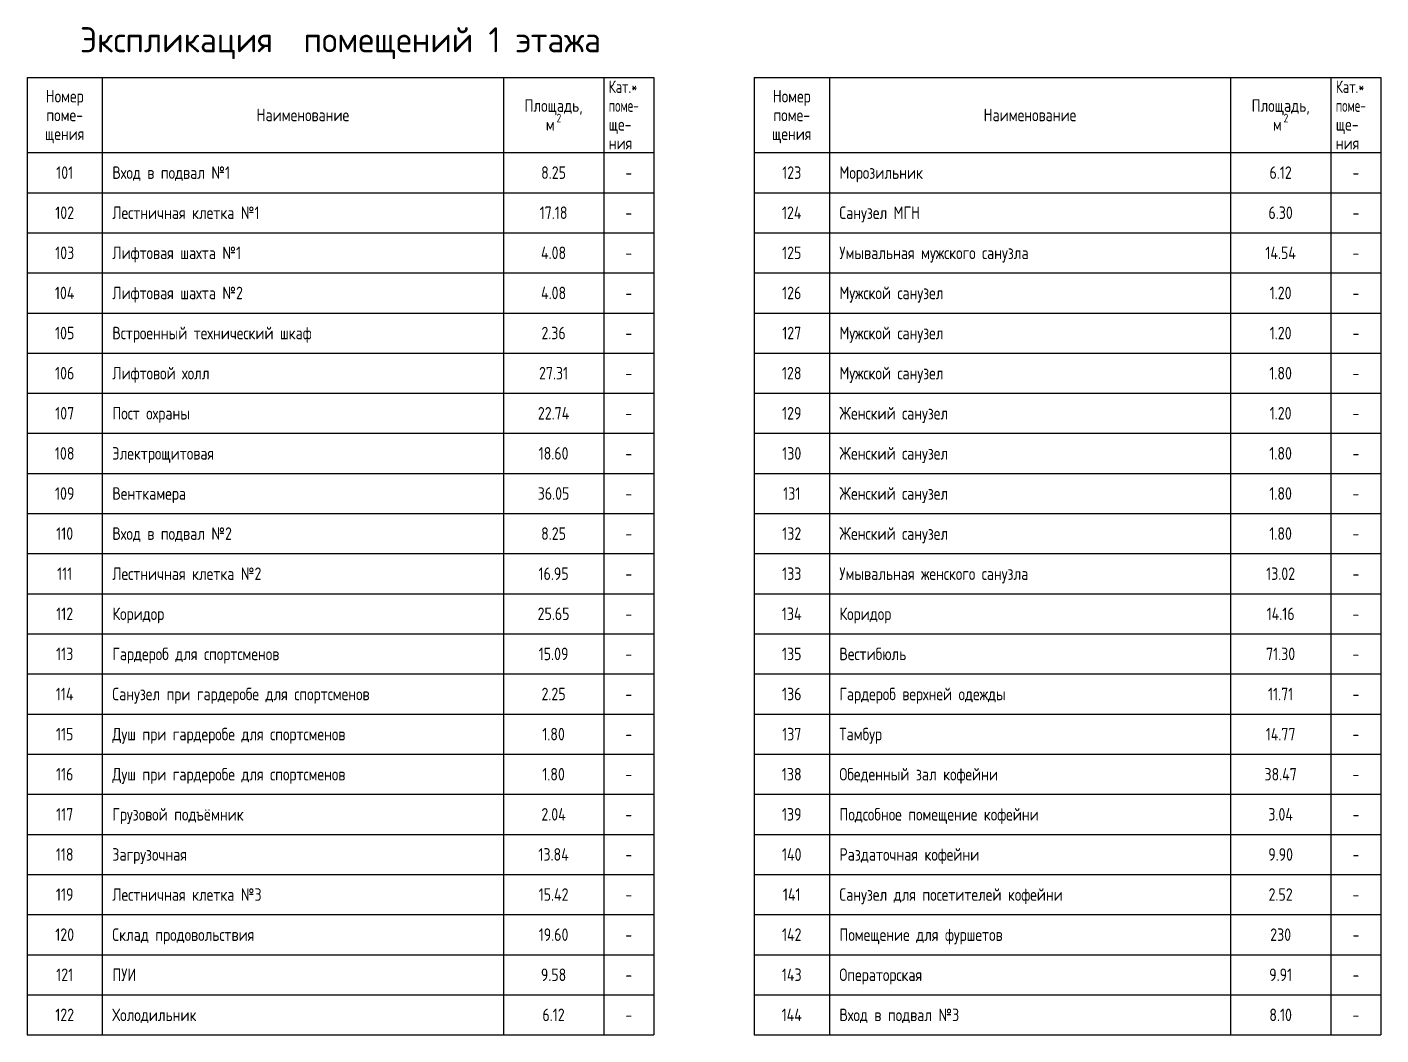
# Model space of a CAD drawing. Header units: millimetres. Extents: x -4830 to 71830, y -6940 to 28603.
# Drawn here: x 44830 to 71830, y 8500 to 28603 of the extents above; entities that cross this region are included whole.
import ezdxf
from ezdxf.enums import TextEntityAlignment as Align

# ---------------------------------------------------------------- set-up
doc = ezdxf.new("R2010")
doc.units = ezdxf.units.MM
doc.layers.add('текст', color=7, linetype='Continuous')
doc.styles.add('GOST-2.304_Type-B', font='GOST_Common.ttf')
doc.styles.add('ГОСТ 2.304', font='CS_Gost2304.shx')

msp = doc.modelspace()

# ---------------------------------------------------------------- linework, layer by layer
at = {"layer": 'текст', "linetype": 'Continuous', "ltscale": 100}
for p, q in [((44830.3, 27600), (44830.3, 8500)), ((44830.3, 27600), (57330.3, 27600)), ((46330.3, 27600), (46330.3, 8500)), ((54330.3, 27600), (54330.3, 8500)), ((56330.3, 27600), (56330.3, 8500)), ((57330.3, 27600), (57330.3, 8500)), ((59330.3, 27600), (59330.3, 8500)), ((59330.3, 27600), (71830.3, 27600)), ((60830.3, 27600), (60830.3, 8500)), ((68830.3, 27600), (68830.3, 8500)), ((70830.3, 27600), (70830.3, 8500)), ((71830.3, 27600), (71830.3, 8500)), ((44830.3, 26100), (57330.3, 26100)), ((59330.3, 26100), (71830.3, 26100)), ((44830.3, 25300), (57330.3, 25300)), ((59330.3, 25300), (71830.3, 25300)), ((44830.3, 24500), (57330.3, 24500)), ((59330.3, 24500), (71830.3, 24500)), ((44830.3, 23700), (57330.3, 23700)), ((59330.3, 23700), (71830.3, 23700)), ((44830.3, 22900), (57330.3, 22900)), ((59330.3, 22900), (71830.3, 22900)), ((44830.3, 22100), (57330.3, 22100)), ((59330.3, 22100), (71830.3, 22100)), ((44830.3, 21300), (57330.3, 21300)), ((59330.3, 21300), (71830.3, 21300)), ((44830.3, 20500), (57330.3, 20500)), ((59330.3, 20500), (71830.3, 20500)), ((44830.3, 19700), (57330.3, 19700)), ((59330.3, 19700), (71830.3, 19700)), ((44830.3, 18900), (57330.3, 18900)), ((59330.3, 18900), (71830.3, 18900)), ((44830.3, 18100), (57330.3, 18100)), ((59330.3, 18100), (71830.3, 18100)), ((44830.3, 17300), (57330.3, 17300)), ((59330.3, 17300), (71830.3, 17300)), ((44830.3, 16500), (57330.3, 16500)), ((59330.3, 16500), (71830.3, 16500)), ((44830.3, 15700), (57330.3, 15700)), ((59330.3, 15700), (71830.3, 15700)), ((44830.3, 14900), (57330.3, 14900)), ((59330.3, 14900), (71830.3, 14900)), ((44830.3, 14100), (57330.3, 14100)), ((59330.3, 14100), (71830.3, 14100)), ((44830.3, 13300), (57330.3, 13300)), ((59330.3, 13300), (71830.3, 13300)), ((44830.3, 12500), (57330.3, 12500)), ((59330.3, 12500), (71830.3, 12500)), ((44830.3, 11700), (57330.3, 11700)), ((59330.3, 11700), (71830.3, 11700)), ((44830.3, 10900), (57330.3, 10900)), ((59330.3, 10900), (71830.3, 10900)), ((44830.3, 10100), (57330.3, 10100)), ((59330.3, 10100), (71830.3, 10100)), ((44830.3, 9300), (57330.3, 9300)), ((59330.3, 9300), (71830.3, 9300)), ((44830.3, 8500), (57330.3, 8500)), ((59330.3, 8500), (71830.3, 8500))]:
    msp.add_line(p, q, dxfattribs=at)

# ---------------------------------------------------------------- texts
at = {"layer": 'текст', "ltscale": 100, "style": 'GOST-2.304_Type-B'}
msp.add_text('Экспликация  помещений 1 этажа', height=500, dxfattribs=at).set_placement((51080.3, 28350), align=Align.MIDDLE_CENTER)
at = {"layer": 'текст', "linetype": 'Continuous', "ltscale": 100, "style": 'ГОСТ 2.304'}
for s, height, p in [('Номер', 250, (45580.3, 27225)), ('Номер', 250, (60080.3, 27225)), ('Площадь,', 250, (55330.3, 27037.5)), ('Площадь,', 250, (69830.3, 27037.5)), ('поме-', 250, (45580.3, 26850)), ('Наименование', 250, (50330.3, 26850)), ('2', 175, (55436.6, 26787.5)), ('поме-', 250, (60080.3, 26850)), ('Наименование', 250, (64830.3, 26850)), ('2', 175, (69936.6, 26787.5)), ('щения', 250, (45580.3, 26475)), ('м', 250, (55264.7, 26662.5)), ('щения', 250, (60080.3, 26475)), ('м', 250, (69764.7, 26662.5)), ('101', 250, (45580.3, 25700)), ('8.25', 250, (55330.3, 25700)), ('-', 250, (56830.3, 25700)), ('123', 250, (60080.3, 25700)), ('6.12', 250, (69830.3, 25700)), ('-', 250, (71330.3, 25700)), ('102', 250, (45580.3, 24900)), ('17.18', 250, (55330.3, 24900)), ('-', 250, (56830.3, 24900)), ('124', 250, (60080.3, 24900)), ('6.30', 250, (69830.3, 24900)), ('-', 250, (71330.3, 24900)), ('103', 250, (45580.3, 24100)), ('4.08', 250, (55330.3, 24100)), ('-', 250, (56830.3, 24100)), ('125', 250, (60080.3, 24100)), ('14.54', 250, (69830.3, 24100)), ('-', 250, (71330.3, 24100)), ('104', 250, (45580.3, 23300)), ('4.08', 250, (55330.3, 23300)), ('-', 250, (56830.3, 23300)), ('126', 250, (60080.3, 23300)), ('1.20', 250, (69830.3, 23300)), ('-', 250, (71330.3, 23300)), ('105', 250, (45580.3, 22500)), ('2.36', 250, (55330.3, 22500)), ('-', 250, (56830.3, 22500)), ('127', 250, (60080.3, 22500)), ('1.20', 250, (69830.3, 22500)), ('-', 250, (71330.3, 22500)), ('106', 250, (45580.3, 21700)), ('27.31', 250, (55330.3, 21700)), ('-', 250, (56830.3, 21700)), ('128', 250, (60080.3, 21700)), ('1.80', 250, (69830.3, 21700)), ('-', 250, (71330.3, 21700)), ('107', 250, (45580.3, 20900)), ('22.74', 250, (55330.3, 20900)), ('-', 250, (56830.3, 20900)), ('129', 250, (60080.3, 20900)), ('1.20', 250, (69830.3, 20900)), ('-', 250, (71330.3, 20900)), ('108', 250, (45580.3, 20100)), ('18.60', 250, (55330.3, 20100)), ('-', 250, (56830.3, 20100)), ('130', 250, (60080.3, 20100)), ('1.80', 250, (69830.3, 20100)), ('-', 250, (71330.3, 20100)), ('109', 250, (45580.3, 19300)), ('36.05', 250, (55330.3, 19300)), ('-', 250, (56830.3, 19300)), ('131', 250, (60080.3, 19300)), ('1.80', 250, (69830.3, 19300)), ('-', 250, (71330.3, 19300)), ('110', 250, (45580.3, 18500)), ('8.25', 250, (55330.3, 18500)), ('-', 250, (56830.3, 18500)), ('132', 250, (60080.3, 18500)), ('1.80', 250, (69830.3, 18500)), ('-', 250, (71330.3, 18500)), ('111', 250, (45580.3, 17700)), ('16.95', 250, (55330.3, 17700)), ('133', 250, (60080.3, 17700)), ('13.02', 250, (69830.3, 17700)), ('-', 250, (56830.3, 17700)), ('-', 250, (71330.3, 17700)), ('112', 250, (45580.3, 16900)), ('25.65', 250, (55330.3, 16900)), ('134', 250, (60080.3, 16900)), ('14.16', 250, (69830.3, 16900)), ('-', 250, (56830.3, 16900)), ('-', 250, (71330.3, 16900)), ('113', 250, (45580.3, 16100)), ('15.09', 250, (55330.3, 16100)), ('135', 250, (60080.3, 16100)), ('71.30', 250, (69830.3, 16100)), ('-', 250, (56830.3, 16100)), ('-', 250, (71330.3, 16100)), ('114', 250, (45580.3, 15300)), ('2.25', 250, (55330.3, 15300)), ('136', 250, (60080.3, 15300)), ('11.71', 250, (69830.3, 15300)), ('-', 250, (56830.3, 15300)), ('-', 250, (71330.3, 15300)), ('115', 250, (45580.3, 14500)), ('1.80', 250, (55330.3, 14500)), ('137', 250, (60080.3, 14500)), ('14.77', 250, (69830.3, 14500)), ('-', 250, (56830.3, 14500)), ('-', 250, (71330.3, 14500)), ('116', 250, (45580.3, 13700)), ('1.80', 250, (55330.3, 13700)), ('138', 250, (60080.3, 13700)), ('38.47', 250, (69830.3, 13700)), ('-', 250, (56830.3, 13700)), ('-', 250, (71330.3, 13700)), ('117', 250, (45580.3, 12900)), ('2.04', 250, (55330.3, 12900)), ('139', 250, (60080.3, 12900)), ('3.04', 250, (69830.3, 12900)), ('-', 250, (56830.3, 12900)), ('-', 250, (71330.3, 12900)), ('118', 250, (45580.3, 12100)), ('13.84', 250, (55330.3, 12100)), ('140', 250, (60080.3, 12100)), ('9.90', 250, (69830.3, 12100)), ('-', 250, (56830.3, 12100)), ('-', 250, (71330.3, 12100)), ('119', 250, (45580.3, 11300)), ('15.42', 250, (55330.3, 11300)), ('141', 250, (60080.3, 11300)), ('2.52', 250, (69830.3, 11300)), ('-', 250, (56830.3, 11300)), ('-', 250, (71330.3, 11300)), ('120', 250, (45580.3, 10500)), ('19.60', 250, (55330.3, 10500)), ('142', 250, (60080.3, 10500)), ('230', 250, (69830.3, 10500)), ('-', 250, (56830.3, 10500)), ('-', 250, (71330.3, 10500)), ('121', 250, (45580.3, 9700)), ('9.58', 250, (55330.3, 9700)), ('143', 250, (60080.3, 9700)), ('9.91', 250, (69830.3, 9700)), ('-', 250, (56830.3, 9700)), ('-', 250, (71330.3, 9700)), ('122', 250, (45580.3, 8900)), ('6.12', 250, (55330.3, 8900)), ('144', 250, (60080.3, 8900)), ('8.10', 250, (69830.3, 8900)), ('-', 250, (56830.3, 8900)), ('-', 250, (71330.3, 8900))]:
    msp.add_text(s, height=height, dxfattribs=at).set_placement(p, align=Align.MIDDLE_CENTER)
for s, width, p in [('Кат.*', 0.901408, (56430.3, 27412.5)), ('Кат.*', 0.901408, (70930.3, 27412.5)), ('поме-', 0.820513, (56430.3, 27037.5)), ('поме-', 0.820513, (70930.3, 27037.5))]:
    msp.add_text(s, height=250, dxfattribs=dict(at, width=width)).set_placement(p, align=Align.MIDDLE_LEFT)
for s, p in [('ще-', (56430.3, 26662.5)), ('ще-', (70930.3, 26662.5)), ('ния', (56430.3, 26287.5)), ('ния', (70930.3, 26287.5)), ('Вход в подвал №1', (46530.3, 25700)), ('Морозильник', (61030.3, 25700)), ('Лестничная клетка №1', (46530.3, 24900)), ('Санузел МГН', (61030.3, 24900)), ('Лифтовая шахта №1', (46530.3, 24100)), ('Умывальная мужского санузла', (61030.3, 24100)), ('Лифтовая шахта №2', (46530.3, 23300)), ('Мужской санузел', (61030.3, 23300)), ('Встроенный технический шкаф', (46530.3, 22500)), ('Мужской санузел', (61030.3, 22500)), ('Лифтовой холл', (46530.3, 21700)), ('Мужской санузел', (61030.3, 21700)), ('Пост охраны', (46530.3, 20900)), ('Женский санузел', (61030.3, 20900)), ('Электрощитовая', (46530.3, 20100)), ('Женский санузел', (61030.3, 20100)), ('Венткамера', (46530.3, 19300)), ('Женский санузел', (61030.3, 19300)), ('Вход в подвал №2', (46530.3, 18500)), ('Женский санузел', (61030.3, 18500)), ('Лестничная клетка №2', (46530.3, 17700)), ('Умывальная женского санузла', (61030.3, 17700)), ('Коридор', (46530.3, 16900)), ('Коридор', (61030.3, 16900)), ('Гардероб для спортсменов', (46530.3, 16100)), ('Вестибюль', (61030.3, 16100)), ('Санузел при гардеробе для спортсменов', (46530.3, 15300)), ('Гардероб верхней одежды', (61030.3, 15300)), ('Душ при гардеробе для спортсменов', (46530.3, 14500)), ('Тамбур', (61030.3, 14500)), ('Душ при гардеробе для спортсменов', (46530.3, 13700)), ('Обеденный зал кофейни', (61030.3, 13700)), ('Грузовой подъёмник', (46530.3, 12900)), ('Подсобное помещение кофейни', (61030.3, 12900)), ('Загрузочная', (46530.3, 12100)), ('Раздаточная кофейни', (61030.3, 12100)), ('Лестничная клетка №3', (46530.3, 11300)), ('Санузел для посетителей кофейни', (61030.3, 11300)), ('Склад продовольствия', (46530.3, 10500)), ('Помещение для фуршетов', (61030.3, 10500)), ('ПУИ', (46530.3, 9700)), ('Операторская', (61030.3, 9700)), ('Холодильник', (46530.3, 8900)), ('Вход в подвал №3', (61030.3, 8900))]:
    msp.add_text(s, height=250, dxfattribs=at).set_placement(p, align=Align.MIDDLE_LEFT)

doc.saveas('drawing.dxf')
